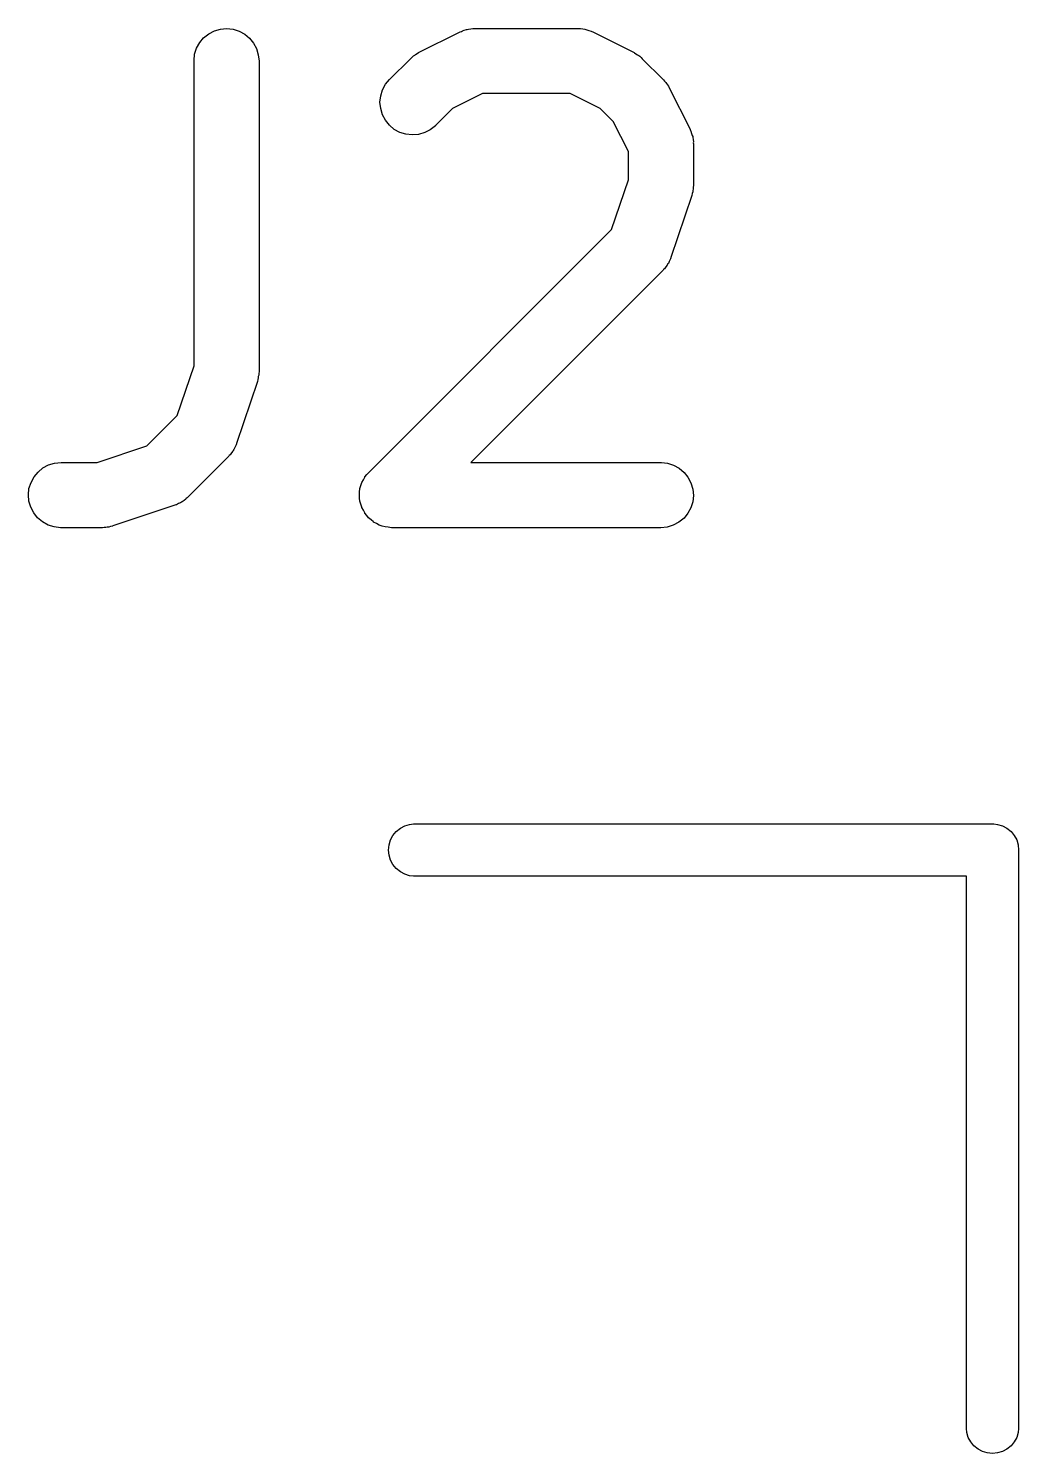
# Model space of a CAD drawing. Extents: x 156.4 to 200.3, y -120.7 to -71.6.
# Drawn here: x 197.111 to 199.39, y -83.06 to -79.777 of the extents above; entities that cross this region are included whole.
import ezdxf

# ---------------------------------------------------------------- set-up
doc = ezdxf.new("R2010")
doc.units = 0
doc.layers.add('BLACK', color=7, linetype='CONTINUOUS')

msp = doc.modelspace()

# ---------------------------------------------------------------- linework, layer by layer
at = {"layer": 'BLACK', "linetype": 'CONTINUOUS'}
for p, q in [((197.505, -79.81), (197.514, -79.7988)), ((197.514, -79.7988), (197.526, -79.7896)), ((197.526, -79.7896), (197.539, -79.7828)), ((197.539, -79.7828), (197.553, -79.7787)), ((197.553, -79.7787), (197.567, -79.7774)), ((197.567, -79.7774), (197.582, -79.7789)), ((197.582, -79.7789), (197.596, -79.7832)), ((197.596, -79.7832), (197.609, -79.7902)), ((197.609, -79.7902), (197.62, -79.7995)), ((197.62, -79.7995), (197.629, -79.8109)), ((198.009, -79.8329), (198.105, -79.7853)), ((198.105, -79.7848), (198.108, -79.7841)), ((198.105, -79.7853), (198.105, -79.7848)), ((198.108, -79.7841), (198.11, -79.783)), ((198.11, -79.783), (198.114, -79.7816)), ((198.114, -79.7816), (198.119, -79.7798)), ((198.119, -79.7798), (198.121, -79.7794)), ((198.121, -79.7794), (198.124, -79.7788)), ((198.124, -79.7788), (198.129, -79.7783)), ((198.129, -79.7783), (198.134, -79.7775)), ((198.134, -79.7775), (198.136, -79.7776)), ((198.136, -79.7776), (198.138, -79.7774)), ((198.138, -79.7774), (198.376, -79.7774)), ((198.376, -79.7774), (198.377, -79.7774)), ((198.377, -79.7774), (198.379, -79.7776)), ((198.379, -79.7776), (198.382, -79.7776)), ((198.382, -79.7776), (198.387, -79.7784)), ((198.387, -79.7784), (198.392, -79.779)), ((198.392, -79.779), (198.394, -79.7797)), ((198.394, -79.7797), (198.396, -79.7801)), ((198.396, -79.7801), (198.401, -79.7819)), ((198.401, -79.7819), (198.406, -79.7834)), ((198.406, -79.7834), (198.408, -79.7845)), ((198.408, -79.7845), (198.41, -79.7853)), ((198.41, -79.7853), (198.505, -79.8329)), ((197.492, -79.8513), (197.493, -79.8368)), ((197.493, -79.8368), (197.498, -79.8228)), ((197.498, -79.8228), (197.505, -79.81)), ((197.629, -79.8109), (197.636, -79.8238)), ((197.636, -79.8238), (197.64, -79.8378)), ((197.64, -79.8378), (197.642, -79.8524)), ((197.997, -79.8407), (198, -79.839)), ((198, -79.839), (198.002, -79.8371)), ((198.002, -79.8371), (198.006, -79.8352)), ((198.006, -79.8352), (198.009, -79.8329)), ((198.505, -79.8329), (198.506, -79.8334)), ((198.506, -79.8334), (198.509, -79.8357)), ((198.509, -79.8357), (198.513, -79.8377)), ((198.513, -79.8377), (198.516, -79.8397)), ((198.516, -79.8397), (198.518, -79.8414)), ((197.492, -79.8524), (197.492, -79.8513)), ((197.492, -80.5545), (197.492, -79.8524)), ((197.642, -79.8524), (197.642, -80.5667)), ((197.942, -79.8946), (197.99, -79.847)), ((197.99, -79.847), (197.991, -79.8462)), ((197.991, -79.8462), (197.994, -79.8436)), ((197.994, -79.8436), (197.997, -79.8407)), ((198.518, -79.8414), (198.521, -79.8443)), ((198.521, -79.8443), (198.524, -79.847)), ((198.524, -79.847), (198.572, -79.8946)), ((197.933, -79.9059), (197.942, -79.8946)), ((198.572, -79.8946), (198.573, -79.8953)), ((198.573, -79.8953), (198.575, -79.8986)), ((198.575, -79.8986), (198.578, -79.9017)), ((198.578, -79.9017), (198.58, -79.9043)), ((198.58, -79.9043), (198.582, -79.9068)), ((197.92, -79.9474), (197.922, -79.9328)), ((197.922, -79.9328), (197.926, -79.9188)), ((197.926, -79.9188), (197.933, -79.9059)), ((198.156, -79.9274), (198.087, -79.9616)), ((198.358, -79.9274), (198.156, -79.9274)), ((198.427, -79.9616), (198.358, -79.9274)), ((198.582, -79.9068), (198.584, -79.9105)), ((198.584, -79.9105), (198.586, -79.9141)), ((198.586, -79.9141), (198.634, -80.0093)), ((197.922, -79.9619), (197.92, -79.9474)), ((197.926, -79.976), (197.922, -79.9619)), ((198.087, -79.9616), (198.048, -80.0007)), ((198.457, -79.992), (198.427, -79.9616)), ((197.933, -79.9889), (197.926, -79.976)), ((197.942, -80.0003), (197.933, -79.9889)), ((197.953, -80.0097), (197.942, -80.0003)), ((198.048, -80.0014), (198.036, -80.0105)), ((198.048, -80.0007), (198.048, -80.0014)), ((198.492, -80.0606), (198.457, -79.992)), ((197.966, -80.0167), (197.953, -80.0097)), ((197.98, -80.021), (197.966, -80.0167)), ((197.994, -80.0226), (197.98, -80.021)), ((198.009, -80.0213), (197.994, -80.0226)), ((198.023, -80.0173), (198.009, -80.0213)), ((198.036, -80.0105), (198.023, -80.0173)), ((198.634, -80.0093), (198.634, -80.0103)), ((198.634, -80.0103), (198.635, -80.0123)), ((198.635, -80.0123), (198.636, -80.0143)), ((198.636, -80.0143), (198.637, -80.0192)), ((198.637, -80.0192), (198.639, -80.024)), ((198.639, -80.024), (198.64, -80.0262)), ((198.64, -80.0262), (198.64, -80.0283)), ((198.64, -80.0283), (198.641, -80.0334)), ((198.641, -80.0334), (198.642, -80.0385)), ((198.492, -80.1259), (198.492, -80.0606)), ((198.642, -80.0385), (198.641, -80.0407)), ((198.641, -80.0407), (198.642, -80.0429)), ((198.642, -80.0429), (198.642, -80.1381)), ((198.453, -80.2404), (198.492, -80.1259)), ((198.638, -80.1618), (198.59, -80.3047)), ((198.639, -80.1577), (198.638, -80.1618)), ((198.64, -80.1537), (198.639, -80.1577)), ((198.641, -80.1475), (198.64, -80.1506)), ((198.64, -80.1506), (198.64, -80.1537)), ((198.642, -80.1391), (198.641, -80.1433)), ((198.641, -80.1433), (198.641, -80.1475)), ((198.642, -80.1381), (198.642, -80.1391)), ((197.895, -80.7993), (198.453, -80.2404)), ((198.573, -80.3323), (198.572, -80.334)), ((198.575, -80.3308), (198.573, -80.3323)), ((198.578, -80.3266), (198.575, -80.3308)), ((198.581, -80.3227), (198.578, -80.3266)), ((198.582, -80.3207), (198.581, -80.3227)), ((198.584, -80.3189), (198.582, -80.3207)), ((198.586, -80.3143), (198.584, -80.3189)), ((198.588, -80.3098), (198.586, -80.3143)), ((198.589, -80.3077), (198.588, -80.3098)), ((198.59, -80.3057), (198.589, -80.3077)), ((198.59, -80.3047), (198.59, -80.3057)), ((198.572, -80.334), (198.129, -80.7774)), ((197.453, -80.669), (197.492, -80.5545)), ((197.638, -80.5904), (197.59, -80.7332)), ((197.639, -80.5863), (197.638, -80.5904)), ((197.64, -80.5823), (197.639, -80.5863)), ((197.641, -80.5761), (197.64, -80.5792)), ((197.64, -80.5792), (197.64, -80.5823)), ((197.642, -80.5677), (197.641, -80.5719)), ((197.641, -80.5719), (197.641, -80.5761)), ((197.642, -80.5667), (197.642, -80.5677)), ((197.383, -80.7392), (197.453, -80.669)), ((197.269, -80.7774), (197.383, -80.7392)), ((197.578, -80.7552), (197.575, -80.7594)), ((197.581, -80.7512), (197.578, -80.7552)), ((197.582, -80.7493), (197.581, -80.7512)), ((197.584, -80.7475), (197.582, -80.7493)), ((197.586, -80.7429), (197.584, -80.7475)), ((197.588, -80.7383), (197.586, -80.7429)), ((197.589, -80.7362), (197.588, -80.7383)), ((197.59, -80.7342), (197.589, -80.7362)), ((197.59, -80.7332), (197.59, -80.7342)), ((197.133, -80.7992), (197.144, -80.7899)), ((197.144, -80.7899), (197.157, -80.783)), ((197.157, -80.783), (197.171, -80.7788)), ((197.171, -80.7788), (197.186, -80.7774)), ((197.186, -80.7774), (197.269, -80.7774)), ((197.572, -80.7626), (197.477, -80.8578)), ((197.573, -80.7609), (197.572, -80.7626)), ((197.575, -80.7594), (197.573, -80.7609)), ((198.129, -80.7774), (198.567, -80.7774)), ((198.567, -80.7774), (198.568, -80.7774)), ((198.568, -80.7774), (198.582, -80.779)), ((198.582, -80.779), (198.596, -80.7834)), ((198.596, -80.7834), (198.609, -80.7905)), ((198.609, -80.7905), (198.62, -80.7999)), ((197.112, -80.8373), (197.117, -80.8233)), ((197.117, -80.8233), (197.124, -80.8104)), ((197.124, -80.8104), (197.133, -80.7992)), ((197.876, -80.8304), (197.878, -80.8236)), ((197.878, -80.8233), (197.882, -80.817)), ((197.878, -80.8234), (197.878, -80.8233)), ((197.878, -80.8236), (197.878, -80.8234)), ((197.882, -80.817), (197.885, -80.8107)), ((197.885, -80.8104), (197.89, -80.8049)), ((197.885, -80.8106), (197.885, -80.8104)), ((197.885, -80.8107), (197.885, -80.8106)), ((197.89, -80.8049), (197.895, -80.7993)), ((198.62, -80.7999), (198.629, -80.8113)), ((198.629, -80.8113), (198.636, -80.8243)), ((198.636, -80.8243), (198.64, -80.8383)), ((197.111, -80.8519), (197.112, -80.8373)), ((197.112, -80.8664), (197.111, -80.8519)), ((197.477, -80.8578), (197.476, -80.8585)), ((197.873, -80.8448), (197.874, -80.8376)), ((197.873, -80.8519), (197.873, -80.8448)), ((197.873, -80.852), (197.873, -80.8519)), ((197.873, -80.8521), (197.873, -80.852)), ((197.873, -80.8593), (197.873, -80.8521)), ((197.874, -80.8373), (197.876, -80.8304)), ((197.874, -80.8374), (197.874, -80.8373)), ((197.874, -80.8376), (197.874, -80.8374)), ((198.64, -80.8383), (198.642, -80.8529)), ((198.642, -80.8529), (198.64, -80.8675)), ((197.116, -80.8805), (197.112, -80.8664)), ((197.123, -80.8934), (197.116, -80.8805)), ((197.448, -80.8759), (197.305, -80.9235)), ((197.45, -80.875), (197.448, -80.8759)), ((197.452, -80.8744), (197.45, -80.875)), ((197.456, -80.872), (197.452, -80.8744)), ((197.461, -80.87), (197.456, -80.872)), ((197.463, -80.8687), (197.461, -80.87)), ((197.465, -80.8677), (197.463, -80.8687)), ((197.469, -80.8645), (197.465, -80.8677)), ((197.473, -80.8615), (197.469, -80.8645)), ((197.474, -80.8599), (197.473, -80.8615)), ((197.476, -80.8585), (197.474, -80.8599)), ((197.874, -80.8664), (197.873, -80.8593)), ((197.874, -80.8666), (197.874, -80.8664)), ((197.874, -80.8667), (197.874, -80.8666)), ((197.876, -80.8736), (197.874, -80.8667)), ((197.878, -80.8805), (197.876, -80.8736)), ((197.878, -80.8806), (197.878, -80.8805)), ((197.878, -80.8807), (197.878, -80.8806)), ((197.882, -80.8873), (197.878, -80.8807)), ((197.885, -80.8934), (197.882, -80.8873)), ((198.636, -80.8814), (198.629, -80.8943)), ((198.64, -80.8675), (198.636, -80.8814)), ((197.132, -80.9049), (197.123, -80.8934)), ((197.143, -80.9143), (197.132, -80.9049)), ((197.156, -80.9213), (197.143, -80.9143)), ((197.17, -80.9257), (197.156, -80.9213)), ((197.885, -80.8935), (197.885, -80.8934)), ((197.885, -80.8937), (197.885, -80.8935)), ((197.89, -80.8993), (197.885, -80.8937)), ((197.894, -80.9049), (197.89, -80.8993)), ((197.894, -80.905), (197.894, -80.9049)), ((197.894, -80.9049), (197.894, -80.9049)), ((197.9, -80.9096), (197.894, -80.905)), ((197.905, -80.9143), (197.9, -80.9096)), ((197.905, -80.9144), (197.905, -80.9143)), ((197.905, -80.9143), (197.905, -80.9143)), ((197.912, -80.9179), (197.905, -80.9144)), ((197.918, -80.9213), (197.912, -80.9179)), ((197.918, -80.9214), (197.918, -80.9213)), ((197.925, -80.9236), (197.918, -80.9214)), ((197.918, -80.9214), (197.918, -80.9214)), ((198.595, -80.9217), (198.581, -80.926)), ((198.608, -80.9148), (198.595, -80.9217)), ((198.62, -80.9056), (198.608, -80.9148)), ((198.629, -80.8943), (198.62, -80.9056)), ((197.185, -80.9274), (197.17, -80.9257)), ((197.186, -80.9274), (197.185, -80.9274)), ((197.281, -80.9274), (197.186, -80.9274)), ((197.285, -80.927), (197.281, -80.9274)), ((197.289, -80.9269), (197.285, -80.927)), ((197.292, -80.9263), (197.289, -80.9269)), ((197.296, -80.926), (197.292, -80.9263)), ((197.3, -80.9247), (197.296, -80.926)), ((197.304, -80.9239), (197.3, -80.9247)), ((197.305, -80.9235), (197.304, -80.9239)), ((197.932, -80.9257), (197.925, -80.9236)), ((197.932, -80.9258), (197.932, -80.9257)), ((197.939, -80.9266), (197.932, -80.9258)), ((197.932, -80.9258), (197.932, -80.9258)), ((197.947, -80.9274), (197.939, -80.9266)), ((197.948, -80.9274), (197.947, -80.9274)), ((197.947, -80.9274), (197.947, -80.9274)), ((197.947, -80.9274), (197.947, -80.9274)), ((197.947, -80.9274), (197.947, -80.9274)), ((198.567, -80.9274), (197.948, -80.9274)), ((198.581, -80.926), (198.567, -80.9274)), ((197.977, -81.6143), (197.988, -81.6109)), ((197.988, -81.6109), (197.997, -81.61)), ((197.997, -81.61), (199.327, -81.61)), ((199.327, -81.61), (199.33, -81.6097)), ((199.33, -81.6097), (199.333, -81.61)), ((199.333, -81.61), (199.333, -81.61)), ((199.333, -81.61), (199.342, -81.6109)), ((199.342, -81.6109), (199.353, -81.6143)), ((197.944, -81.6469), (197.95, -81.6365)), ((197.95, -81.6365), (197.957, -81.6274)), ((197.957, -81.6274), (197.967, -81.6199)), ((197.967, -81.6199), (197.977, -81.6143)), ((199.353, -81.6143), (199.363, -81.6199)), ((199.363, -81.6199), (199.373, -81.6274)), ((199.373, -81.6274), (199.38, -81.6365)), ((199.38, -81.6365), (199.386, -81.6469)), ((197.94, -81.67), (197.941, -81.6582)), ((197.941, -81.6818), (197.94, -81.67)), ((197.941, -81.6582), (197.944, -81.6469)), ((199.386, -81.6469), (199.389, -81.6582)), ((199.389, -81.6582), (199.39, -81.67)), ((199.39, -81.67), (199.39, -81.6729)), ((199.39, -81.6729), (199.39, -83.0029)), ((197.944, -81.6931), (197.941, -81.6818)), ((197.95, -81.7035), (197.944, -81.6931)), ((197.957, -81.7126), (197.95, -81.7035)), ((197.967, -81.7201), (197.957, -81.7126)), ((197.977, -81.7257), (197.967, -81.7201)), ((197.988, -81.7291), (197.977, -81.7257)), ((197.997, -81.73), (197.988, -81.7291)), ((199.27, -81.73), (197.997, -81.73)), ((199.27, -83.0029), (199.27, -81.73)), ((199.271, -83.0118), (199.27, -83.0029)), ((199.274, -83.0231), (199.271, -83.0118)), ((199.28, -83.0335), (199.274, -83.0231)), ((199.386, -83.0231), (199.38, -83.0335)), ((199.389, -83.0118), (199.386, -83.0231)), ((199.39, -83.0029), (199.389, -83.0118)), ((199.287, -83.0426), (199.28, -83.0335)), ((199.297, -83.0501), (199.287, -83.0426)), ((199.307, -83.0557), (199.297, -83.0501)), ((199.318, -83.0591), (199.307, -83.0557)), ((199.353, -83.0557), (199.342, -83.0591)), ((199.363, -83.0501), (199.353, -83.0557)), ((199.373, -83.0426), (199.363, -83.0501)), ((199.38, -83.0335), (199.373, -83.0426)), ((199.33, -83.0603), (199.318, -83.0591)), ((199.342, -83.0591), (199.33, -83.0603))]:
    msp.add_line(p, q, dxfattribs=at)

doc.saveas('drawing.dxf')
